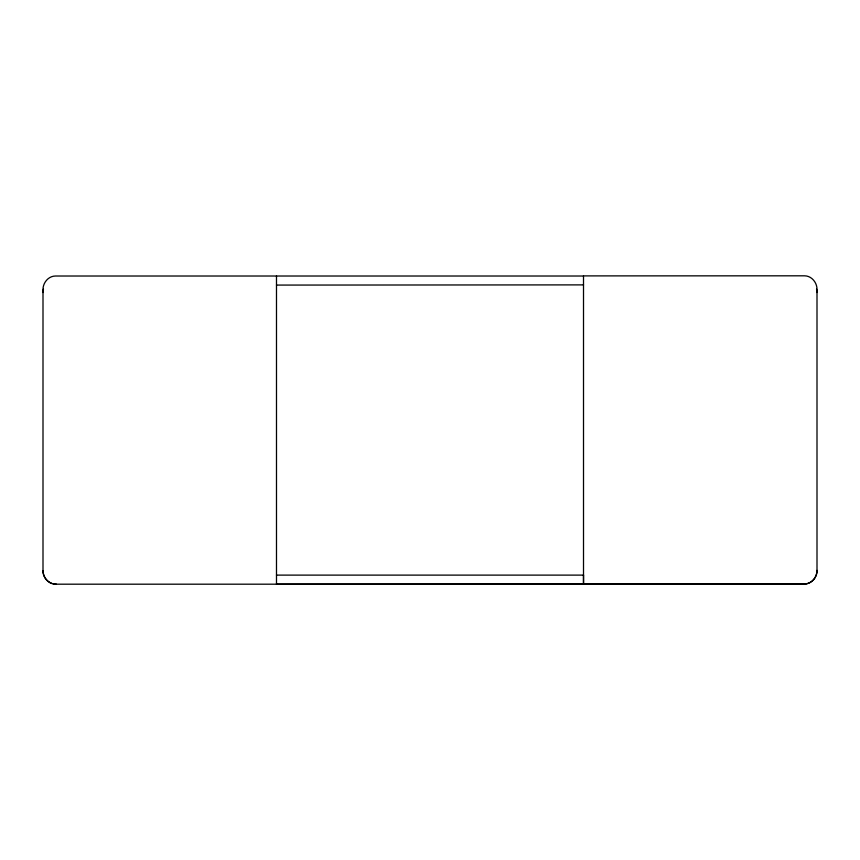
<?xml version="1.0" encoding="UTF-8"?>
<svg xmlns="http://www.w3.org/2000/svg" width="860" height="860" viewBox="0 0 860 860"><rect width="100%" height="100%" fill="white"/><g stroke="black" fill="none" stroke-linecap="round" stroke-linejoin="round"><path stroke-width="1.29" d="M583.51 583.983L583.51 581.263M583.51 581.059L583.51 575.007M583.51 284.886L276.49 285.079M817 570.384C817.086 577.221 811.646 583.94 804.551 583.983L276.49 584.187L276.49 276.017M583.51 276.017L55.448 276.017C48.353 276.06 42.914 282.779 43 289.616L43 570.717A13.459 13.459 0 0 0 51.858 583.37M276.49 575.114L583.51 575.114M43 570.588C42.914 577.425 48.353 584.144 55.448 584.187L803.541 584.187A13.459 13.459 0 0 0 817 570.717L817 289.411C817.086 282.575 811.646 275.856 804.551 275.813L583.51 275.899L583.51 584.187M56.459 584.187A13.459 13.459 0 0 1 52.976 583.725M43 292.529A13.459 13.459 0 0 1 43.462 289.046M816.538 289.046A13.459 13.459 0 0 1 817 292.529"/></g></svg>
